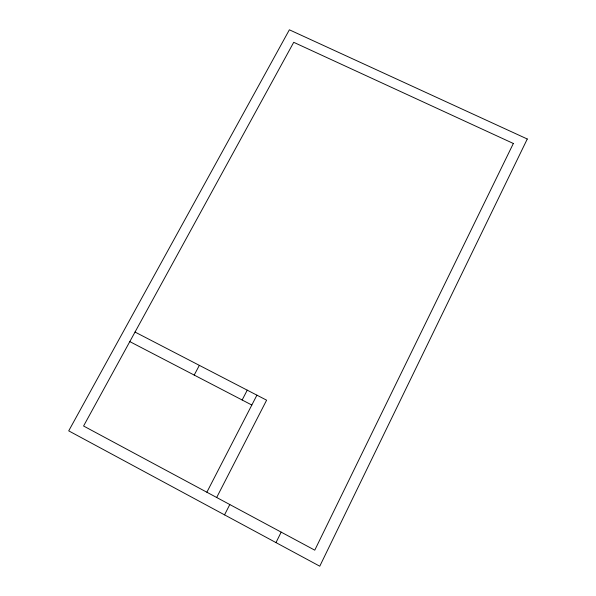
<?xml version="1.0" encoding="UTF-8"?>
<svg xmlns="http://www.w3.org/2000/svg" width="596" height="596" viewBox="0 0 596 596"><rect width="100%" height="100%" fill="white"/><g stroke="black" fill="none" stroke-linecap="round" stroke-linejoin="round"><path stroke-width="0.89" d="M275.985 542.598L281.178 532.131M224.543 514.862L229.803 504.544M216.676 497.489L266.606 400.184L135.039 332.054M206.864 492.222L256.913 395.163M242.147 399.998L247.251 390.157M194.199 375.078L199.355 365.355M129.809 341.605L251.825 405.027M527.281 139.002L319.769 566.2L68.719 430.863L289.373 29.8L527.281 139.002M513.35 143.48L314.77 550.168L83.574 426.013L293.724 42.316L513.35 143.48"/></g></svg>
